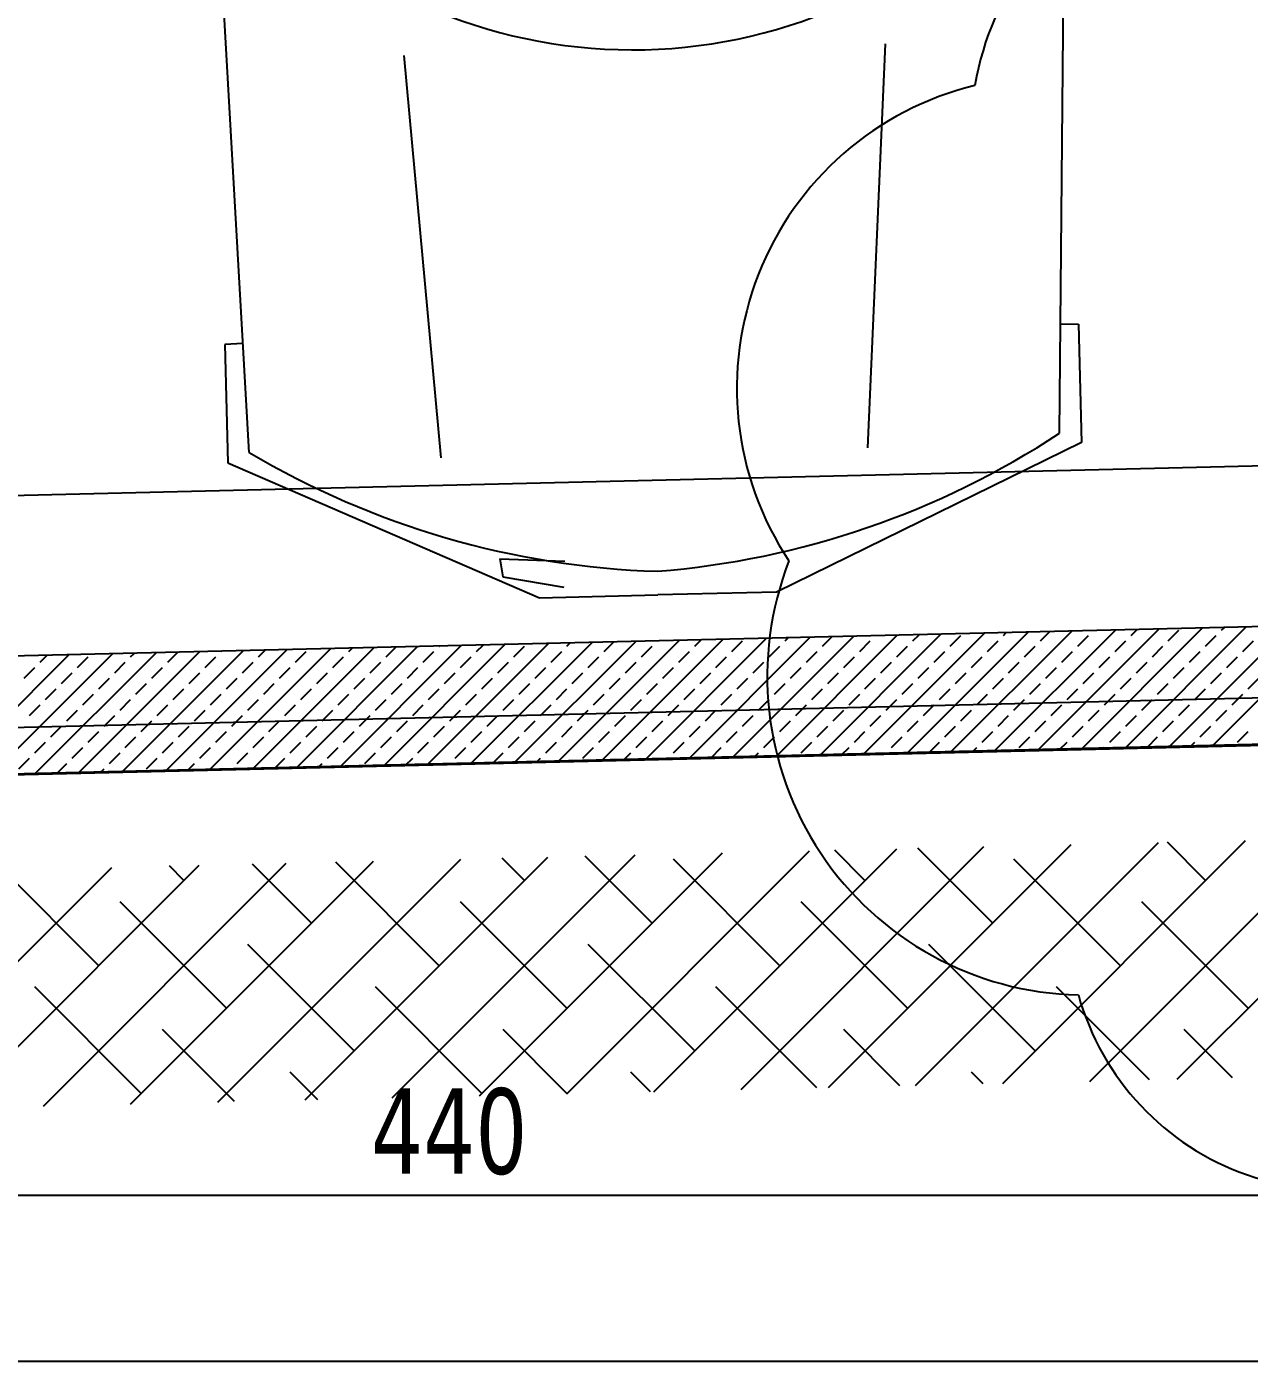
# Model space of a CAD drawing. Header units: millimetres. Extents: x 43168.9 to 43194.6, y -25545.1 to -25543.4.
# Drawn here: x 43170.8491 to 43170.9007, y -25544.7989 to -25544.7426 of the extents above; entities that cross this region are included whole.
import ezdxf

# ---------------------------------------------------------------- set-up
doc = ezdxf.new("R2010")
doc.units = ezdxf.units.MM
doc.header["$LTSCALE"] = 200
doc.linetypes.add('DASHDOT', pattern=[1, 0.5, -0.25, 0, -0.25])
doc.linetypes.add('DASHDOT2', pattern=[0.5, 0.25, -0.125, 0, -0.125])
for name, color, linetype in [('aks_sgh', 5, 'DASHDOT2'), ('kolon-b.a_sgh', 6, 'Continuous'), ('olcuaks_sgh', 41, 'Continuous'), ('olcuic_sgh', 183, 'Continuous'), ('tarama-betonarme_sgh', 223, 'Continuous'), ('tarama-zemin_sgh', 197, 'Continuous'), ('yapi-yaklasma_sgh', 41, 'DASHDOT')]:
    doc.layers.add(name, color=color, linetype=linetype)
doc.styles.add('dim', font='VERDANA.TTF', dxfattribs={"width": 0.7})

msp = doc.modelspace()

# ---------------------------------------------------------------- linework, layer by layer
at = {"color": 0}
for p, q in [((43170.89266425863, -25544.75978186952), (43170.89291991926, -25544.73258484591)), ((43170.85847943563, -25544.76059591264), (43170.85692951356, -25544.73344188536)), ((43170.8845793814, -25544.76039175014), (43170.88533062056, -25544.7433687541)), ((43170.86658417856, -25544.76082026986), (43170.86502351326, -25544.7438523272)), ((43170.89270759503, -25544.75517176925), (43170.89346849068, -25544.75517857181)), ((43170.89345794958, -25544.75517882282), (43170.89346849068, -25544.75517857181)), ((43170.89346849068, -25544.75517857181), (43170.89358752393, -25544.76017723927)), ((43170.89346849068, -25544.75517857181), (43170.89358752393, -25544.76017723927)), ((43170.85821671217, -25544.75599310057), (43170.85745700278, -25544.75603611329)), ((43170.85746754388, -25544.75603586227), (43170.85745700278, -25544.75603611329)), ((43170.85745700278, -25544.75603611329), (43170.85757603603, -25544.76103478074)), ((43170.85745700278, -25544.75603611329), (43170.85757603603, -25544.76103478074)), ((43170.89358752393, -25544.76017723927), (43170.88072328734, -25544.7664853777)), ((43170.89358752393, -25544.76017723927), (43170.88072328734, -25544.7664853777)), ((43170.85757603603, -25544.76103478074), (43170.87072595243, -25544.76672344421)), ((43170.85757603603, -25544.76103478074), (43170.87072595243, -25544.76672344421)), ((43170.86904980966, -25544.76508388486), (43170.87179757331, -25544.76517310595)), ((43170.86904980966, -25544.76508388486), (43170.86917526794, -25544.76583183272)), ((43170.86917526794, -25544.76583183272), (43170.8717515319, -25544.76627981426)), ((43170.87072595243, -25544.76672344421), (43170.87572461989, -25544.76660441095)), ((43170.87072595243, -25544.76672344421), (43170.87572461989, -25544.76660441095)), ((43170.88072328734, -25544.7664853777), (43170.87572461989, -25544.76660441095)), ((43170.88072328734, -25544.7664853777), (43170.87572461989, -25544.76660441095))]:
    msp.add_line(p, q, dxfattribs=at)
for centre, radius, start, end in [((43170.90130860874, -25544.74717120157), 0.01237907588872504, 60.45438082458049, 170.4543804158682), ((43170.8921957609, -25544.75788990287), 0.01314118172039141, 103.621445887665, 213.6214460394324), ((43170.8937654498, -25544.77004443653), 0.0134298384291608, 158.7008566225684, 268.700856242355), ((43170.90431713637, -25544.78041574413), 0.01127785448689082, 195.7173427148181, 305.7173430709144)]:
    msp.add_arc(centre, radius, start, end)
for centre, radius, start, end in [((43170.87465842201, -25544.72183063244), 0.02178608257773878, 271.3641260648575, 318.6228821496106), ((43170.87465842201, -25544.72183063244), 0.02178608257773878, 224.1053709096929, 271.3641260648575), ((43170.87284430681, -25544.72966188507), 0.03605612228057108, 274.5439569055944, 303.3462461694842), ((43170.87684324077, -25544.72956665847), 0.03605612228057108, 239.3820053227603, 268.1842973649074)]:
    msp.add_arc(centre, radius, start, end, dxfattribs=at)
at = {"layer": 'aks_sgh'}
msp.add_line((43170.24599999916, -25544.78649254973), (43171.11700293706, -25544.76581288985), dxfattribs=at)
at = {"layer": 'kolon-b.a_sgh'}
for p, q in [((43170.90627904919, -25544.76781512552), (43170.82679604, -25544.76970223924)), ((43170.82691468028, -25544.77470083149), (43170.90131027603, -25544.77293450494))]:
    msp.add_line(p, q, dxfattribs=at)
at = {"layer": 'olcuaks_sgh'}
for p, q in [((43170.82262904171, -25544.79191939969), (43170.91112904171, -25544.79191939969)), ((43170.21374999916, -25544.79891939969), (43171.1661290417, -25544.79891939969))]:
    msp.add_line(p, q, dxfattribs=at)
at = {"layer": 'olcuic_sgh'}
msp.add_line((43171.11415126696, -25544.75611078343), (43170.24858944894, -25544.77666125831), dxfattribs=at)
at = {"layer": 'tarama-betonarme_sgh'}
for p, q in [((43170.89357883551, -25544.77311806753), (43170.89870187764, -25544.7679950254)), ((43170.89541856627, -25544.77307438799), (43170.9005416084, -25544.76795134586)), ((43170.89725829703, -25544.77303070845), (43170.90238133916, -25544.76790766633)), ((43170.8990980278, -25544.77298702891), (43170.90422106993, -25544.76786398679)), ((43170.89950190586, -25544.76809302318), (43170.89962174342, -25544.76797318563)), ((43170.86966233559, -25544.77368590153), (43170.87478537772, -25544.7685628594)), ((43170.87150206635, -25544.77364222199), (43170.87662510848, -25544.76851917987)), ((43170.87334179712, -25544.77359854246), (43170.87846483925, -25544.76847550033)), ((43170.87518152788, -25544.77355486292), (43170.88030457001, -25544.76843182079)), ((43170.87570422714, -25544.76854203598), (43170.8757052435, -25544.76854101962)), ((43170.87702125865, -25544.77351118338), (43170.88214430077, -25544.76838814125)), ((43170.87727577196, -25544.76876654239), (43170.87754497426, -25544.76849734009)), ((43170.87884731678, -25544.76899104879), (43170.87929632959, -25544.76854203598)), ((43170.8788609894, -25544.77346750384), (43170.88398403153, -25544.76834446171)), ((43170.88070072017, -25544.7734238243), (43170.8858237623, -25544.76830078217)), ((43170.88109238081, -25544.76854203598), (43170.88122443579, -25544.76840998101)), ((43170.88254045093, -25544.77338014476), (43170.88766349306, -25544.76825710263)), ((43170.88266392564, -25544.76876654239), (43170.88306416655, -25544.76836630147)), ((43170.88423547045, -25544.76899104879), (43170.88468448326, -25544.76854203598)), ((43170.88438018169, -25544.77333646522), (43170.88950322382, -25544.7682134231)), ((43170.88621991246, -25544.77329278569), (43170.89134295459, -25544.76816974356)), ((43170.88648053449, -25544.76854203598), (43170.88674362808, -25544.7682789424)), ((43170.8880520793, -25544.76876654239), (43170.88850109211, -25544.76831752958)), ((43170.88805964322, -25544.77324910615), (43170.89318268535, -25544.76812606402)), ((43170.88962362413, -25544.76899104879), (43170.89007263693, -25544.76854203598)), ((43170.88989937399, -25544.77320542661), (43170.89502241611, -25544.76808238448)), ((43170.89029714333, -25544.76831752958), (43170.8904230896, -25544.76819158332)), ((43170.89173910474, -25544.77316174707), (43170.89686214687, -25544.76803870494)), ((43170.89186868816, -25544.76854203598), (43170.89226282037, -25544.76814790378)), ((43170.89344023298, -25544.76876654239), (43170.89388924579, -25544.76831752958)), ((43170.8950117778, -25544.76899104879), (43170.89546079061, -25544.76854203598)), ((43170.89568529701, -25544.76831752958), (43170.89594228189, -25544.7680605447)), ((43170.89725684183, -25544.76854203598), (43170.89770585464, -25544.76809302318)), ((43170.89882838665, -25544.76876654239), (43170.89927739945, -25544.76831752958)), ((43170.90039993147, -25544.76899104879), (43170.90084894428, -25544.76854203598)), ((43170.84574583568, -25544.77425373553), (43170.8508688778, -25544.76913069341)), ((43170.84758556644, -25544.774210056), (43170.85270860857, -25544.76908701387)), ((43170.8494252972, -25544.77416637646), (43170.85454833933, -25544.76904333433)), ((43170.85126502797, -25544.77412269692), (43170.85638807009, -25544.76899965479)), ((43170.85310475872, -25544.77407901738), (43170.85822780085, -25544.76895597525)), ((43170.85347809324, -25544.7692155552), (43170.85362847435, -25544.76906517409)), ((43170.85494448949, -25544.77403533784), (43170.86006753162, -25544.76891229571)), ((43170.85504963806, -25544.7694400616), (43170.85546820511, -25544.76902149455)), ((43170.85678422025, -25544.77399165831), (43170.86190726238, -25544.76886861617)), ((43170.85729470209, -25544.76899104879), (43170.85730793587, -25544.76897781501)), ((43170.85862395101, -25544.77394797876), (43170.86374699314, -25544.76882493664)), ((43170.85886624691, -25544.7692155552), (43170.85914766663, -25544.76893413547)), ((43170.86043779174, -25544.7694400616), (43170.86088680454, -25544.76899104879)), ((43170.86046368178, -25544.77390429923), (43170.86558672391, -25544.7687812571)), ((43170.86230341254, -25544.77386061969), (43170.86742645467, -25544.76873757756)), ((43170.86268285576, -25544.76899104879), (43170.86282712816, -25544.76884677639)), ((43170.86414314331, -25544.77381694015), (43170.86926618543, -25544.76869389802)), ((43170.86425440059, -25544.7692155552), (43170.86466685892, -25544.76880309686)), ((43170.86582594541, -25544.7694400616), (43170.86627495821, -25544.76899104879)), ((43170.86598287406, -25544.77377326061), (43170.87110591619, -25544.76865021848)), ((43170.86649946462, -25544.76876654239), (43170.86650658969, -25544.76875941732)), ((43170.86782260483, -25544.77372958107), (43170.87294564696, -25544.76860653894)), ((43170.86807100943, -25544.76899104879), (43170.86834632045, -25544.76871573778)), ((43170.86964255426, -25544.7692155552), (43170.87009156706, -25544.76876654239)), ((43170.87121409908, -25544.7694400616), (43170.87166311189, -25544.76899104879)), ((43170.87188761829, -25544.76876654239), (43170.87202578197, -25544.7686283787)), ((43170.87345916311, -25544.76899104879), (43170.87386551274, -25544.76858469917)), ((43170.87503070793, -25544.7692155552), (43170.87547972074, -25544.76876654239)), ((43170.87660225275, -25544.7694400616), (43170.87705126556, -25544.76899104879)), ((43170.8804188616, -25544.7692155552), (43170.88086787441, -25544.76876654239)), ((43170.88199040642, -25544.7694400616), (43170.88243941923, -25544.76899104879)), ((43170.88580701528, -25544.7692155552), (43170.88625602808, -25544.76876654239)), ((43170.8873785601, -25544.7694400616), (43170.8878275729, -25544.76899104879)), ((43170.89119516895, -25544.7692155552), (43170.89164418176, -25544.76876654239)), ((43170.89276671377, -25544.7694400616), (43170.89321572657, -25544.76899104879)), ((43170.89658332262, -25544.7692155552), (43170.89703233543, -25544.76876654239)), ((43170.89815486744, -25544.7694400616), (43170.89860388025, -25544.76899104879)), ((43170.84898796518, -25544.77011358081), (43170.84943697799, -25544.769664568)), ((43170.84966148439, -25544.7694400616), (43170.84994901282, -25544.76915253316)), ((43170.85123302921, -25544.769664568), (43170.85168204202, -25544.7692155552)), ((43170.85280457403, -25544.7698890744), (43170.85325358684, -25544.7694400616)), ((43170.85437611886, -25544.77011358081), (43170.85482513166, -25544.769664568)), ((43170.85662118288, -25544.769664568), (43170.85707019569, -25544.7692155552)), ((43170.8581927277, -25544.7698890744), (43170.85864174051, -25544.7694400616)), ((43170.85976427252, -25544.77011358081), (43170.86021328533, -25544.769664568)), ((43170.86200933655, -25544.769664568), (43170.86245834936, -25544.7692155552)), ((43170.86358088138, -25544.7698890744), (43170.86402989418, -25544.7694400616)), ((43170.86515242619, -25544.77011358081), (43170.86560143901, -25544.769664568)), ((43170.86739749023, -25544.769664568), (43170.86784650303, -25544.7692155552)), ((43170.86896903505, -25544.7698890744), (43170.86941804786, -25544.7694400616)), ((43170.87054057987, -25544.77011358081), (43170.87098959267, -25544.769664568)), ((43170.8727856439, -25544.769664568), (43170.8732346567, -25544.7692155552)), ((43170.87435718872, -25544.7698890744), (43170.87480620153, -25544.7694400616)), ((43170.87592873354, -25544.77011358081), (43170.87637774635, -25544.769664568)), ((43170.87817379757, -25544.769664568), (43170.87862281038, -25544.7692155552)), ((43170.8797453424, -25544.7698890744), (43170.8801943552, -25544.7694400616)), ((43170.88131688721, -25544.77011358081), (43170.88176590002, -25544.769664568)), ((43170.88356195125, -25544.769664568), (43170.88401096405, -25544.7692155552)), ((43170.88513349606, -25544.7698890744), (43170.88558250888, -25544.7694400616)), ((43170.88670504089, -25544.77011358081), (43170.88715405369, -25544.769664568)), ((43170.88895010492, -25544.769664568), (43170.88939911772, -25544.7692155552)), ((43170.89052164974, -25544.7698890744), (43170.89097066255, -25544.7694400616)), ((43170.89209319456, -25544.77011358081), (43170.89254220737, -25544.769664568)), ((43170.89433825859, -25544.769664568), (43170.8947872714, -25544.7692155552)), ((43170.89590980341, -25544.7698890744), (43170.89635881622, -25544.7694400616)), ((43170.89748134823, -25544.77011358081), (43170.89793036104, -25544.769664568)), ((43170.89972641227, -25544.769664568), (43170.90017542507, -25544.7692155552)), ((43170.85055951, -25544.77033808721), (43170.8510085228, -25544.7698890744)), ((43170.85213105482, -25544.77056259361), (43170.85258006763, -25544.77011358081)), ((43170.85594766367, -25544.77033808721), (43170.85639667648, -25544.7698890744)), ((43170.8575192085, -25544.77056259361), (43170.8579682213, -25544.77011358081)), ((43170.86133581735, -25544.77033808721), (43170.86178483015, -25544.7698890744)), ((43170.86290736217, -25544.77056259361), (43170.86335637498, -25544.77011358081)), ((43170.86672397102, -25544.77033808721), (43170.86717298382, -25544.7698890744)), ((43170.86829551584, -25544.77056259361), (43170.86874452865, -25544.77011358081)), ((43170.87211212469, -25544.77033808721), (43170.8725611375, -25544.7698890744)), ((43170.87368366951, -25544.77056259361), (43170.87413268232, -25544.77011358081)), ((43170.87750027837, -25544.77033808721), (43170.87794929117, -25544.7698890744)), ((43170.87907182318, -25544.77056259361), (43170.87952083599, -25544.77011358081)), ((43170.88288843204, -25544.77033808721), (43170.88333744484, -25544.7698890744)), ((43170.88445997686, -25544.77056259361), (43170.88490898966, -25544.77011358081)), ((43170.88827658571, -25544.77033808721), (43170.88872559852, -25544.7698890744)), ((43170.88984813053, -25544.77056259361), (43170.89029714333, -25544.77011358081)), ((43170.89366473938, -25544.77033808721), (43170.89411375219, -25544.7698890744)), ((43170.8952362842, -25544.77056259361), (43170.89568529701, -25544.77011358081)), ((43170.89905289305, -25544.77033808721), (43170.89950190586, -25544.7698890744)), ((43170.90062443788, -25544.77056259361), (43170.90107345068, -25544.77011358081)), ((43170.84988599079, -25544.77101160642), (43170.8503350036, -25544.77056259361)), ((43170.85145753561, -25544.77123611282), (43170.85190654842, -25544.77078710002)), ((43170.85370259964, -25544.77078710002), (43170.85415161245, -25544.77033808721)), ((43170.85527414447, -25544.77101160642), (43170.85572315727, -25544.77056259361)), ((43170.85684568928, -25544.77123611282), (43170.85729470209, -25544.77078710002)), ((43170.85909075331, -25544.77078710002), (43170.85953976612, -25544.77033808721)), ((43170.86066229814, -25544.77101160642), (43170.86111131094, -25544.77056259361)), ((43170.86223384296, -25544.77123611282), (43170.86268285576, -25544.77078710002)), ((43170.86447890699, -25544.77078710002), (43170.86492791979, -25544.77033808721)), ((43170.86605045181, -25544.77101160642), (43170.86649946462, -25544.77056259361)), ((43170.86762199663, -25544.77123611282), (43170.86807100943, -25544.77078710002)), ((43170.86986706066, -25544.77078710002), (43170.87031607347, -25544.77033808721)), ((43170.87143860549, -25544.77101160642), (43170.87188761829, -25544.77056259361)), ((43170.8730101503, -25544.77123611282), (43170.87345916311, -25544.77078710002)), ((43170.87525521433, -25544.77078710002), (43170.87570422714, -25544.77033808721)), ((43170.87682675915, -25544.77101160642), (43170.87727577196, -25544.77056259361)), ((43170.87839830398, -25544.77123611282), (43170.87884731678, -25544.77078710002)), ((43170.88064336801, -25544.77078710002), (43170.88109238081, -25544.77033808721)), ((43170.88221491282, -25544.77101160642), (43170.88266392564, -25544.77056259361)), ((43170.88378645765, -25544.77123611282), (43170.88423547045, -25544.77078710002)), ((43170.88603152168, -25544.77078710002), (43170.88648053449, -25544.77033808721)), ((43170.8876030665, -25544.77101160642), (43170.8880520793, -25544.77056259361)), ((43170.88917461132, -25544.77123611282), (43170.88962362413, -25544.77078710002)), ((43170.89141967535, -25544.77078710002), (43170.89186868816, -25544.77033808721)), ((43170.89299122017, -25544.77101160642), (43170.89344023298, -25544.77056259361)), ((43170.894562765, -25544.77123611282), (43170.8950117778, -25544.77078710002)), ((43170.89680782903, -25544.77078710002), (43170.89725684183, -25544.77033808721)), ((43170.89837937384, -25544.77101160642), (43170.89882838665, -25544.77056259361)), ((43170.89995091867, -25544.77123611282), (43170.90039993147, -25544.77078710002)), ((43170.84921247158, -25544.77168512563), (43170.84966148439, -25544.77123611282)), ((43170.85302908043, -25544.77146061922), (43170.85347809324, -25544.77101160642)), ((43170.85460062526, -25544.77168512563), (43170.85504963806, -25544.77123611282)), ((43170.85841723411, -25544.77146061922), (43170.85886624691, -25544.77101160642)), ((43170.85998877893, -25544.77168512563), (43170.86043779174, -25544.77123611282)), ((43170.86380538778, -25544.77146061922), (43170.86425440059, -25544.77101160642)), ((43170.8653769326, -25544.77168512563), (43170.86582594541, -25544.77123611282)), ((43170.86919354145, -25544.77146061922), (43170.86964255426, -25544.77101160642)), ((43170.87076508627, -25544.77168512563), (43170.87121409908, -25544.77123611282)), ((43170.87458169513, -25544.77146061922), (43170.87503070793, -25544.77101160642)), ((43170.87615323994, -25544.77168512563), (43170.87660225275, -25544.77123611282)), ((43170.8799698488, -25544.77146061922), (43170.8804188616, -25544.77101160642)), ((43170.88154139362, -25544.77168512563), (43170.88199040642, -25544.77123611282)), ((43170.88535800247, -25544.77146061922), (43170.88580701528, -25544.77101160642)), ((43170.88692954729, -25544.77168512563), (43170.8873785601, -25544.77123611282)), ((43170.89074615614, -25544.77146061922), (43170.89119516895, -25544.77101160642)), ((43170.89231770096, -25544.77168512563), (43170.89276671377, -25544.77123611282)), ((43170.89613430981, -25544.77146061922), (43170.89658332262, -25544.77101160642)), ((43170.89770585464, -25544.77168512563), (43170.89815486744, -25544.77123611282)), ((43170.8507840164, -25544.77190963203), (43170.85123302921, -25544.77146061922)), ((43170.85235556123, -25544.77213413843), (43170.85280457403, -25544.77168512563)), ((43170.85392710604, -25544.77235864484), (43170.85437611886, -25544.77190963203)), ((43170.85617217008, -25544.77190963203), (43170.85662118288, -25544.77146061922)), ((43170.8577437149, -25544.77213413843), (43170.8581927277, -25544.77168512563)), ((43170.85931525972, -25544.77235864484), (43170.85976427252, -25544.77190963203)), ((43170.86156032375, -25544.77190963203), (43170.86200933655, -25544.77146061922)), ((43170.86313186857, -25544.77213413843), (43170.86358088138, -25544.77168512563)), ((43170.86470341339, -25544.77235864484), (43170.86515242619, -25544.77190963203)), ((43170.86694847742, -25544.77190963203), (43170.86739749023, -25544.77146061922)), ((43170.86852002225, -25544.77213413843), (43170.86896903505, -25544.77168512563)), ((43170.87009156706, -25544.77235864484), (43170.87054057987, -25544.77190963203)), ((43170.8723366311, -25544.77190963203), (43170.8727856439, -25544.77146061922)), ((43170.87390817591, -25544.77213413843), (43170.87435718872, -25544.77168512563)), ((43170.87547972074, -25544.77235864484), (43170.87592873354, -25544.77190963203)), ((43170.87772478477, -25544.77190963203), (43170.87817379757, -25544.77146061922)), ((43170.87929632959, -25544.77213413843), (43170.8797453424, -25544.77168512563)), ((43170.88086787441, -25544.77235864484), (43170.88131688721, -25544.77190963203)), ((43170.88311293844, -25544.77190963203), (43170.88356195125, -25544.77146061922)), ((43170.88468448326, -25544.77213413843), (43170.88513349606, -25544.77168512563)), ((43170.88625602808, -25544.77235864484), (43170.88670504089, -25544.77190963203)), ((43170.88850109211, -25544.77190963203), (43170.88895010492, -25544.77146061922)), ((43170.89007263693, -25544.77213413843), (43170.89052164974, -25544.77168512563)), ((43170.89164418176, -25544.77235864484), (43170.89209319456, -25544.77190963203)), ((43170.89388924579, -25544.77190963203), (43170.89433825859, -25544.77146061922)), ((43170.89546079061, -25544.77213413843), (43170.89590980341, -25544.77168512563)), ((43170.89703233543, -25544.77235864484), (43170.89748134823, -25544.77190963203)), ((43170.89927739945, -25544.77190963203), (43170.89972641227, -25544.77146061922)), ((43170.85011049719, -25544.77258315124), (43170.85055951, -25544.77213413843)), ((43170.85168204202, -25544.77280765764), (43170.85213105482, -25544.77235864484)), ((43170.85549865087, -25544.77258315124), (43170.85594766367, -25544.77213413843)), ((43170.85707019569, -25544.77280765764), (43170.8575192085, -25544.77235864484)), ((43170.86088680454, -25544.77258315124), (43170.86133581735, -25544.77213413843)), ((43170.86245834936, -25544.77280765764), (43170.86290736217, -25544.77235864484)), ((43170.86627495821, -25544.77258315124), (43170.86672397102, -25544.77213413843)), ((43170.86784650303, -25544.77280765764), (43170.86829551584, -25544.77235864484)), ((43170.87166311189, -25544.77258315124), (43170.87211212469, -25544.77213413843)), ((43170.8732346567, -25544.77280765764), (43170.87368366951, -25544.77235864484)), ((43170.87705126556, -25544.77258315124), (43170.87750027837, -25544.77213413843)), ((43170.87862281038, -25544.77280765764), (43170.87907182318, -25544.77235864484)), ((43170.88243941923, -25544.77258315124), (43170.88288843204, -25544.77213413843)), ((43170.88401096405, -25544.77280765764), (43170.88445997686, -25544.77235864484)), ((43170.8878275729, -25544.77258315124), (43170.88827658571, -25544.77213413843)), ((43170.88939911772, -25544.77280765764), (43170.88984813053, -25544.77235864484)), ((43170.89321572657, -25544.77258315124), (43170.89366473938, -25544.77213413843)), ((43170.8947872714, -25544.77280765764), (43170.8952362842, -25544.77235864484)), ((43170.89860388025, -25544.77258315124), (43170.89905289305, -25544.77213413843)), ((43170.90017542507, -25544.77280765764), (43170.90062443788, -25544.77235864484)), ((43170.84943697799, -25544.77325667045), (43170.84988599079, -25544.77280765764)), ((43170.8510085228, -25544.77348117685), (43170.85145753561, -25544.77303216404)), ((43170.85325358684, -25544.77303216404), (43170.85370259964, -25544.77258315124)), ((43170.85482513166, -25544.77325667045), (43170.85527414447, -25544.77280765764)), ((43170.85639667648, -25544.77348117685), (43170.85684568928, -25544.77303216404)), ((43170.85864174051, -25544.77303216404), (43170.85909075331, -25544.77258315124)), ((43170.86021328533, -25544.77325667045), (43170.86066229814, -25544.77280765764)), ((43170.86178483015, -25544.77348117685), (43170.86223384296, -25544.77303216404)), ((43170.86402989418, -25544.77303216404), (43170.86447890699, -25544.77258315124)), ((43170.86560143901, -25544.77325667045), (43170.86605045181, -25544.77280765764)), ((43170.86717298382, -25544.77348117685), (43170.86762199663, -25544.77303216404)), ((43170.86941804786, -25544.77303216404), (43170.86986706066, -25544.77258315124)), ((43170.87098959267, -25544.77325667045), (43170.87143860549, -25544.77280765764)), ((43170.8725611375, -25544.77348117685), (43170.8730101503, -25544.77303216404)), ((43170.87480620153, -25544.77303216404), (43170.87525521433, -25544.77258315124)), ((43170.87637774635, -25544.77325667045), (43170.87682675915, -25544.77280765764)), ((43170.87794929117, -25544.77348117685), (43170.87839830398, -25544.77303216404)), ((43170.8801943552, -25544.77303216404), (43170.88064336801, -25544.77258315124)), ((43170.88176590002, -25544.77325667045), (43170.88221491282, -25544.77280765764)), ((43170.88346031671, -25544.77335830498), (43170.88378645765, -25544.77303216404)), ((43170.88558250888, -25544.77303216404), (43170.88603152168, -25544.77258315124)), ((43170.88715405369, -25544.77325667045), (43170.8876030665, -25544.77280765764)), ((43170.888979509, -25544.77322726637), (43170.88917461132, -25544.77303216404)), ((43170.89097066255, -25544.77303216404), (43170.89141967535, -25544.77258315124)), ((43170.89265897052, -25544.77313990729), (43170.89299122017, -25544.77280765764)), ((43170.89449870129, -25544.77309622775), (43170.894562765, -25544.77303216404)), ((43170.89635881622, -25544.77303216404), (43170.89680782903, -25544.77258315124)), ((43170.89817816281, -25544.77300886868), (43170.89837937384, -25544.77280765764)), ((43170.84876345878, -25544.77393018966), (43170.84921247158, -25544.77348117685)), ((43170.85258006763, -25544.77370568326), (43170.85302908043, -25544.77325667045)), ((43170.85415161245, -25544.77393018966), (43170.85460062526, -25544.77348117685)), ((43170.8579682213, -25544.77370568326), (43170.85841723411, -25544.77325667045)), ((43170.85954381679, -25544.77392613899), (43170.85998877893, -25544.77348117685)), ((43170.86335637498, -25544.77370568326), (43170.86380538778, -25544.77325667045)), ((43170.86506300909, -25544.77379510037), (43170.8653769326, -25544.77348117685)), ((43170.86874452865, -25544.77370568326), (43170.86919354145, -25544.77325667045)), ((43170.87058220137, -25544.77366406175), (43170.87076508627, -25544.77348117685)), ((43170.8742616629, -25544.77357670268), (43170.87458169513, -25544.77325667045)), ((43170.87610139366, -25544.77353302314), (43170.87615323994, -25544.77348117685)), ((43170.87978085518, -25544.77344566406), (43170.8799698488, -25544.77325667045)), ((43170.88530004747, -25544.77331462545), (43170.88535800247, -25544.77325667045)), ((43170.85034516298, -25544.77414453668), (43170.8507840164, -25544.77370568326)), ((43170.85218489375, -25544.77410085714), (43170.85235556123, -25544.77393018966)), ((43170.85586435527, -25544.77401349806), (43170.85617217008, -25544.77370568326)), ((43170.85770408603, -25544.77396981853), (43170.8577437149, -25544.77393018966)), ((43170.86138354756, -25544.77388245945), (43170.86156032375, -25544.77370568326)), ((43170.86690273984, -25544.77375142083), (43170.86694847742, -25544.77370568326))]:
    msp.add_line(p, q, dxfattribs=at)
at = {"layer": 'tarama-zemin_sgh'}
for p, q in [((43170.89027270213, -25544.78720050826), (43170.90051878638, -25544.776954424)), ((43170.89395216365, -25544.78711314918), (43170.90419824791, -25544.77686706493)), ((43170.89763162518, -25544.7870257901), (43170.90787770943, -25544.77677970585)), ((43170.86451647145, -25544.7878120218), (43170.8747625557, -25544.77756593754)), ((43170.86819593297, -25544.78772466272), (43170.87844201723, -25544.77747857847)), ((43170.8718753945, -25544.78763730365), (43170.88212147875, -25544.77739121939)), ((43170.87555485602, -25544.78754994457), (43170.88580094028, -25544.77730386031)), ((43170.87923431755, -25544.78746258549), (43170.88948040181, -25544.77721650124)), ((43170.88291377907, -25544.78737522641), (43170.89315986333, -25544.77712914216)), ((43170.88445997647, -25544.77864482412), (43170.8831812112, -25544.77736605885)), ((43170.8865932406, -25544.78728786734), (43170.89683932486, -25544.77704178308)), ((43170.88984813014, -25544.78044087535), (43170.88669000658, -25544.77728275178)), ((43170.89882838626, -25544.77864482412), (43170.89721639275, -25544.7770328306)), ((43170.84243970229, -25544.78833617626), (43170.85268578655, -25544.77809009201)), ((43170.84611916382, -25544.78824881719), (43170.85636524807, -25544.77800273293)), ((43170.84979862534, -25544.78816145811), (43170.8600447096, -25544.77791537385)), ((43170.85347808687, -25544.78807409903), (43170.86372417113, -25544.77782801478)), ((43170.85572315688, -25544.77864482412), (43170.8551108481, -25544.77803251534)), ((43170.85715754839, -25544.78798673995), (43170.86740363265, -25544.7777406557)), ((43170.86111131056, -25544.78044087535), (43170.85861964348, -25544.77794920828)), ((43170.86083700992, -25544.78789938088), (43170.87108309418, -25544.77765329662)), ((43170.86649946423, -25544.78223692657), (43170.86212843887, -25544.77786590121)), ((43170.87009156668, -25544.77864482412), (43170.86914602965, -25544.77769928709)), ((43170.87547972035, -25544.78044087535), (43170.87265482503, -25544.77761598003)), ((43170.88086787402, -25544.78223692657), (43170.87637774596, -25544.77774679851)), ((43170.89523628382, -25544.78223692657), (43170.89074615575, -25544.77774679851)), ((43170.85213105443, -25544.78223692657), (43170.84809325732, -25544.77819912946)), ((43170.8575192081, -25544.78403297779), (43170.85302908005, -25544.77954284973)), ((43170.8718876179, -25544.78403297779), (43170.86739748984, -25544.77954284973)), ((43170.8862560277, -25544.78403297779), (43170.88176589963, -25544.77954284973)), ((43170.90062443749, -25544.78403297779), (43170.89613430943, -25544.77954284973)), ((43170.86290736178, -25544.78582902902), (43170.85841723372, -25544.78133890096)), ((43170.87727577157, -25544.78582902902), (43170.87278564351, -25544.78133890096)), ((43170.89164418136, -25544.78582902902), (43170.88715405331, -25544.78133890096)), ((43170.85392710566, -25544.78762508024), (43170.84943697759, -25544.78313495218)), ((43170.86829551545, -25544.78762508024), (43170.86380538739, -25544.78313495218)), ((43170.8824256605, -25544.7873868155), (43170.87817379719, -25544.78313495218)), ((43170.89646084205, -25544.78705358725), (43170.89254220698, -25544.78313495218)), ((43170.85786409279, -25544.78796996493), (43170.85482513127, -25544.78493100341)), ((43170.87189927434, -25544.78763673668), (43170.86919354106, -25544.78493100341)), ((43170.88593445589, -25544.78730350844), (43170.88356195086, -25544.78493100341)), ((43170.89996963744, -25544.78697028019), (43170.89793036065, -25544.78493100341)), ((43170.86137288818, -25544.78788665786), (43170.86021328494, -25544.78672705463)), ((43170.87540806973, -25544.78755342962), (43170.87458169473, -25544.78672705463)), ((43170.88944325128, -25544.78722020138), (43170.88895010453, -25544.78672705463))]:
    msp.add_line(p, q, dxfattribs=at)
at = {"layer": 'yapi-yaklasma_sgh'}
msp.add_line((43171.07894020233, -25544.76866528517), (43170.28399999916, -25544.7875909039), dxfattribs=at)

# ---------------------------------------------------------------- texts
at = {"layer": 'olcuaks_sgh', "color": 2, "style": 'dim', "width": 0.7}
msp.add_text('440', height=0.0036, dxfattribs=at).set_placement((43170.86362284291, -25544.79100818411))

doc.saveas('drawing.dxf')
